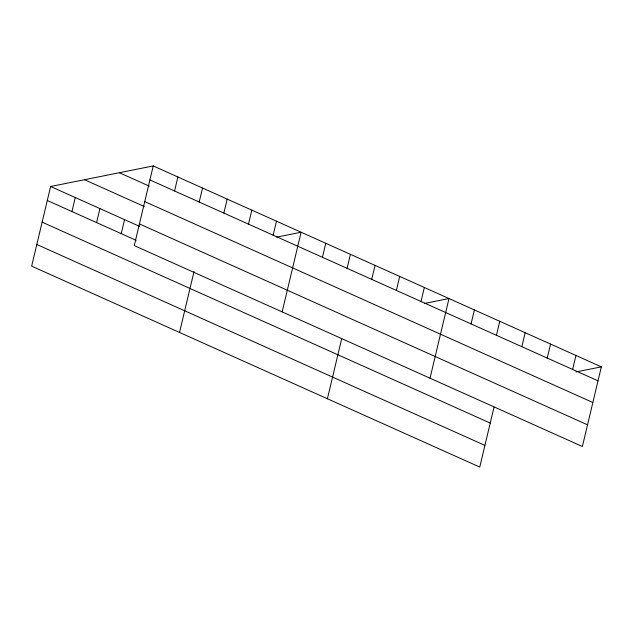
<?xml version="1.0" encoding="UTF-8"?>
<svg xmlns="http://www.w3.org/2000/svg" width="633" height="633" viewBox="0 0 633 633"><rect width="100%" height="100%" fill="white"/><g stroke="black" fill="none" stroke-linecap="round" stroke-linejoin="round"><path stroke-width="0.95" d="M153.241 165.933L134.267 245.596L582.376 446.502L601.35 366.847L153.241 165.933L50.624 186.498L31.65 266.153L479.759 467.067L494.049 407.059M71.94 211.541L75.272 197.551M96.588 222.594L99.919 208.597M121.227 233.64L124.566 219.651M174.558 190.984L177.889 176.987M199.205 202.03L202.536 188.033M179.527 332.46L194.046 271.502M223.845 213.084L227.184 199.086M248.492 224.129L251.831 210.132M273.139 235.183L276.471 221.186M282.144 311.895L301.118 232.232L276.661 237.138M322.434 257.283L325.766 243.286M347.074 268.329L350.413 254.331M327.403 398.758L341.693 338.75M371.721 279.382L375.06 265.385M396.369 290.428L399.7 276.431M421.016 301.482L424.347 287.485M430.021 378.194L448.995 298.531L424.537 303.436M471.055 323.914L474.386 309.917M496.446 335.3L499.777 321.303M521.837 346.686L525.168 332.689M547.229 358.072L550.568 344.075M572.62 369.458L575.959 355.461M575.951 371.935L601.35 366.847M149.91 179.93L598.019 380.837M119.384 172.722L149.309 186.142M144.751 201.603L592.852 402.509M84.49 179.709L144.348 206.548M139.426 223.924L587.535 424.83M50.624 186.498L139.529 226.353M47.293 200.495L136.19 240.35M42.134 222.159L490.235 423.073M36.809 244.488L484.918 445.395"/></g></svg>
